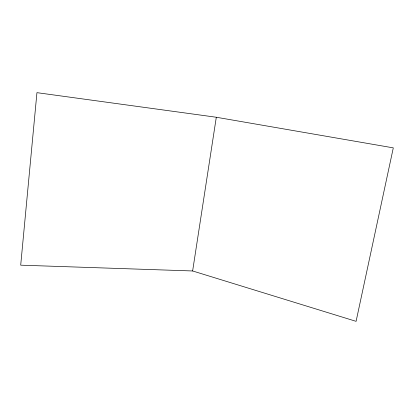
<?xml version="1.0" encoding="UTF-8"?>
<svg xmlns="http://www.w3.org/2000/svg" width="414" height="414" viewBox="0 0 414 414"><rect width="100%" height="100%" fill="white"/><g stroke="black" fill="none" stroke-linecap="round" stroke-linejoin="round"><path stroke-width="0.62" d="M192.629 270.968L216.305 117.25L36.944 92.658L20.7 265.172L192.629 270.968L356.087 321.342L393.3 147.865L216.305 117.25"/></g></svg>
